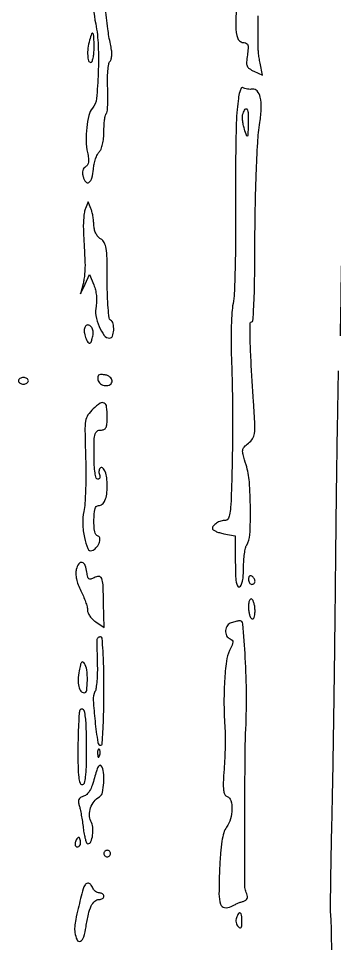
# Model space of a CAD drawing. Extents: x 0 to 5034, y 0 to 2560.
# Drawn here: x 4571 to 4667.2, y 450.6 to 732.4 of the extents above; entities that cross this region are included whole.
import ezdxf

# ---------------------------------------------------------------- set-up
doc = ezdxf.new("R2010")
doc.units = 0

msp = doc.modelspace()

# ---------------------------------------------------------------- linework, layer by layer
for points in [[(4637.580554, 751.804736, 0.001423), (4637.151246, 730.015935, 0.089959), (4637.768969, 726.25, 0.097262), (4638.05277, 725.772148, 0.068753), (4638.529997, 725.367188, 0.066187), (4639.120163, 725.093525, 0.075646), (4639.734797, 725, -0.149551), (4640.434955, 724.785791, -0.185905), (4640.821814, 724.231548, -0.083844), (4640.901091, 723.168946, -0.016205), (4640.659505, 721.25, 0.02158), (4640.411291, 719.091493, 0.113943), (4640.594671, 717.92225, 0.145518), (4641.2488, 717.099108, 0.043075), (4642.656856, 716.285019), (4645.250319, 715.070038), (4644.52763, 718.785019, -0.011286), (4644.259009, 720.35401, -0.010034), (4644.049446, 721.996224, -0.010124), (4643.920509, 723.481224, -0.030294), (4643.914609, 724.5, 0.011894), (4643.954702, 725.793218, 0.000994), (4643.972189, 729.14375, 0.001324), (4643.974524, 733.141188, 0.001022)], [(4593.270006, 740.071815, 0.028621), (4594.492436, 730.728198, -0.036856), (4595.25201, 724.072833, -0.01958), (4595.258686, 715.772476, -0.014489), (4594.731133, 707.948638, -0.149957), (4593.505271, 705, 0.113104), (4592.415595, 702.835808, 0.032426), (4591.75274, 699.116458, 0.033045), (4591.567107, 695.036889, 0.05035), (4591.995484, 691.520024, -0.02177), (4592.306654, 689.793263, -0.066469), (4592.309048, 688.605028, -0.105608), (4592.01775, 687.784576, -0.127939), (4591.430246, 687.220902, 0.113575), (4590.908506, 686.747953, 0.0902), (4590.591766, 686.05424, 0.075575), (4590.506336, 685.18117, 0.050657), (4590.661031, 684.188219, 0.100238), (4591.454168, 682.569454, 0.405399), (4592.439452, 682.425482, 0.174729), (4593.360186, 683.772408, 0.04259), (4593.81872, 686.467449, -0.030486), (4594.046167, 688.032137, -0.029204), (4594.464255, 689.580712, -0.0305), (4594.996057, 690.900407, -0.085545), (4595.56872, 691.711578, 0.104426), (4596.145962, 692.597847, 0.035536), (4596.599716, 694.074329, 0.031929), (4596.900126, 695.897778, 0.024866), (4597, 697.904762, -0.014211), (4597.053361, 699.781823, -0.018855), (4597.214633, 701.48249, -0.016414), (4597.444654, 702.863239, -0.14794), (4597.730665, 703.397332, 0.174476), (4598.005868, 703.982016, 0.010368), (4598.152066, 705.961773, 0.014603), (4598.209486, 708.376622, 0.010184), (4598.139181, 711.101303, -0.014393), (4598.091118, 713.866199, -0.018748), (4598.214831, 716.39446, -0.016721), (4598.463483, 718.459686, -0.135689), (4598.850952, 719.320408, 0.116476), (4599.23968, 720.103395, 0.049997), (4599.390742, 721.26791, 0.039709), (4599.316002, 722.752943, 0.022298), (4599.002631, 724.533103, -0.023816), (4598.190713, 729.22874, -0.008566), (4597.469805, 735.974709, -0.007948)], [(4670.138291, 715.495084, -0.000349), (4669.553673, 675.915455, -0.000272), (4668.909009, 635.654627, -0.019413)], [(4668.315774, 625.067243, 0.000593), (4668.018955, 609.10625, 0.001148), (4667.734437, 590.280619, 0.000796), (4667.495566, 569, -0.000616), (4667.248146, 546.227483, -0.000571), (4666.938922, 522.871875, -0.000569), (4666.616346, 502.088771, -0.001919), (4666.337789, 488.5, 0.001123), (4666.112909, 478.321084, 0.001587), (4665.961791, 469.25625, 0.000903), (4665.872338, 461.603122, 0.022552), (4665.94643, 459.5, -0.017513), (4666.196934, 453.97261, -0.00353), (4666.228492, 444.132365, -0.001505)], [(4666.106789, 426.400025, -0.000126), (4665.642037, 380.5, -0.001168)]]:
    msp.add_lwpolyline(points, format="xyb")
for points in [[(4592.630286, 725.75, 0.032195), (4592.138036, 723.289685, 0.046989), (4592.051482, 721.082307, 0.060988), (4592.335383, 719.490936, 0.32929), (4593, 719, 0.31052), (4593.388512, 719.267028, 0.036969), (4593.70625, 720.321875, 0.033738), (4593.927717, 721.775243, 0.020945), (4594, 723.5, 0.007067), (4593.95358, 726.784006, 0.130373), (4593.660923, 727.773549, 0.629211), (4593.254725, 727.733088, 0.021612)], [(4637.547546, 704.664103, 0.016446), (4637.292641, 700.459076, 0.002963), (4637.122267, 692.619609, 0.003193), (4637.035734, 683.432057, 0.002884), (4637.061735, 673.926953, -0.003925), (4637.067828, 664.590354, -0.004886), (4636.920564, 655.912917, -0.004003), (4636.667703, 648.638653, -0.036728), (4636.301412, 645.5, 0.031886), (4635.960204, 642.803118, 0.008342), (4635.762085, 638.44375, 0.008441), (4635.703035, 633.460941, 0.008549), (4635.812834, 628.5, -0.005554), (4636.077301, 619.096942, -0.004505), (4636.158008, 609.009348, -0.004303), (4636.056167, 598.418393, -0.003924), (4635.771455, 587.5, -0.007553), (4635.570065, 583.395272, -0.038292), (4635.249076, 581.12856, -0.083823), (4634.753287, 579.903215, -0.255727), (4634, 579.473569, 0.069969), (4632.602695, 579.251901, 0.064908), (4631.2816, 578.65133, 0.073547), (4630.320462, 577.836606, 0.182184), (4630, 576.986296, 0.256041), (4630.212257, 576.598971, 0.0377), (4631.028125, 576.160852, 0.03478), (4632.159109, 575.750688, 0.023237), (4633.5, 575.434022), (4637, 574.777418), (4637, 566.805376, 0.007426), (4637.057506, 562.933527, 0.033612), (4637.275927, 560.68652, 0.074193), (4637.658562, 559.501053, 0.375526), (4638.25, 559.256554, 0.214588), (4638.785111, 559.754287, 0.046294), (4639.175874, 560.989958, 0.035786), (4639.430784, 562.770202, 0.016919), (4639.516295, 565.089887, -0.015394), (4639.589927, 567.267678, -0.017688), (4639.797519, 569.337598, -0.017012), (4640.093147, 571.066554, -0.090292), (4640.450772, 571.952999, 0.130371), (4641.44597, 575.122082, 0.013024), (4641.597861, 583.135008, 0.016847), (4641.267639, 591.227121, 0.057434), (4640.277364, 596.397999, -0.009037), (4639.355536, 599.53411, -0.09414), (4639.248587, 600.866653, -0.163637), (4639.693444, 601.831446, -0.042052), (4640.989935, 602.992408, 0.088333), (4642.25294, 604.352675, 0.11289), (4642.833376, 605.956204, 0.042922), (4642.932896, 608.668043, 0.003697), (4642.541111, 615.59441, -0.001651), (4641.771428, 628.28041, -0.00918), (4641.505789, 635.099212, -0.0081), (4641.486722, 639.454403, -0.410755), (4642.038807, 640, 0.396743), (4642.376219, 640.317746, 0.002256), (4642.640094, 645.067188, 0.007515), (4642.840424, 650.635625, 0.004514), (4642.919157, 657.25, -0.00278), (4643.049259, 672.674345, -0.005395), (4643.354634, 684.993031, -0.006384), (4643.816052, 694.530244, -0.021914), (4644.465399, 700.695771, 0.027505), (4644.877462, 705.077892, 0.064359), (4644.58288, 708.350261, 0.115074), (4643.65627, 710.281003, 0.27062), (4642.216592, 710.832157, -0.043974), (4641.476172, 710.776469, -0.034237), (4640.67122, 710.842031, -0.035209), (4639.924103, 711.009183, -0.067702), (4639.366284, 711.262108, 0.415313), (4638.81547, 711.135239, 0.072167), (4638.340154, 710.050707, 0.034544), (4637.921413, 707.984024, 0.009353)], [(4640.897912, 700.25, -0.00138), (4640.817651, 696.940692, -0.151246), (4640.676552, 696.524995, -0.608712), (4640.475525, 696.555428, -0.003996), (4639.769364, 698.693818, -0.027867), (4639.420502, 700.030793, -0.027354), (4639.219844, 701.406581, -0.028439), (4639.179154, 702.629107, -0.085914), (4639.340067, 703.443818, -0.062918), (4640.043006, 704.75512, -0.569256), (4640.563413, 704.712368, -0.107173), (4640.889674, 703.380783, -0.012061)], [(4591.360178, 674.5, 0.064083), (4591.046535, 673.39169, 0.016611), (4590.834064, 671.545313, 0.016618), (4590.731072, 669.406631, 0.016255), (4590.769076, 667.25, -0.000012), (4590.883621, 664.965734, -0.000009), (4591.010135, 662.440625, -0.000009), (4591.129497, 660.056517, -0.000021), (4591.219833, 658.25, -0.019663), (4591.237375, 656.595303, -0.013485), (4591.132852, 654.720312, -0.013613), (4590.933927, 652.917251, -0.026706), (4590.660619, 651.5), (4589.914039, 648.5), (4591.256741, 651.440622), (4592.599443, 654.381243), (4593.923523, 651.184631, -0.040632), (4594.408781, 649.677434, -0.031425), (4594.696416, 647.975591, -0.031657), (4594.76697, 646.268584, -0.043881), (4594.599388, 644.746938, 0.094053), (4594.57089, 641.851445, 0.055784), (4595.558496, 638.531789, 0.058142), (4597.095786, 635.826626, 0.238862), (4598.727404, 635, 0.313255), (4599.599603, 635.605898, 0.076897), (4599.971556, 637.412819, 0.06981), (4599.792737, 639.397165, 0.199577), (4599, 640.5, -0.22954), (4598.588127, 641.148332, -0.007975), (4598.285382, 644.204294, -0.013035), (4598.069725, 648.002024, -0.007664), (4598, 652.550543, 0.004193), (4597.94337, 659.302581, 0.034926), (4597.678952, 662.348359, 0.086191), (4597.089942, 664.077111, 0.128758), (4596, 665.232073, -0.077547), (4595.163745, 665.955277, -0.062699), (4594.514772, 666.950708, -0.058013), (4594.093597, 668.154296, -0.049382), (4593.929715, 669.490547, 0.021778), (4593.842707, 670.789191, 0.016476), (4593.638502, 672.203473, 0.016743), (4593.357931, 673.520943, 0.036718), (4593.03705, 674.5), (4592.214671, 676.5)], [(4591.015313, 637.25, 0.040589), (4591.084791, 636.479097, 0.026516), (4591.283266, 635.608062, 0.026663), (4591.569322, 634.773925, 0.045255), (4591.905989, 634.117872, 0.051661), (4592.377627, 633.519873, 0.321961), (4592.740001, 633.455131, 0.185613), (4593.072323, 633.806474, 0.020804), (4593.455224, 634.858924, 0.062716), (4593.745658, 636.436492, 0.102192), (4593.547162, 637.778148, 0.138846), (4592.905134, 638.665234, 0.168668), (4591.940983, 639, 0.180636), (4591.583053, 638.866328, 0.092618), (4591.280912, 638.485937, 0.07216), (4591.078998, 637.919591, 0.051834)], [(4571, 622, 0.148195), (4571.115568, 621.618646, 0.098894), (4571.440625, 621.29375, 0.082425), (4571.926543, 621.074694, 0.064853), (4572.5, 621, 0.064853), (4573.073457, 621.074694, 0.082425), (4573.559375, 621.29375, 0.098894), (4573.884432, 621.618646, 0.148195), (4574, 622, 0.148195), (4573.884432, 622.381354, 0.098894), (4573.559375, 622.70625, 0.082425), (4573.073457, 622.925306, 0.064853), (4572.5, 623, 0.064853), (4571.926543, 622.925306, 0.082425), (4571.440625, 622.70625, 0.098894), (4571.115568, 622.381354, 0.148195)], [(4595.174731, 622.331209, 0.189641), (4595.95889, 621.094473, 0.139509), (4597.496332, 620.526887, 0.167848), (4598.910371, 620.897258, 0.250562), (4599.5, 622, 0.144541), (4599.323446, 622.597979, 0.083285), (4598.812929, 623.156668, 0.071069), (4598.055384, 623.592763, 0.060014), (4597.161036, 623.831209, 0.034027), (4596.002823, 623.915492, 0.164309), (4595.385148, 623.71005, 0.218357), (4595.118857, 623.215614, 0.063665)], [(4593.707684, 613.429768, 0.061088), (4592.150349, 611.584968, 0.106556), (4591.435708, 609.724644, 0.042871), (4591.230954, 606.751822, 0.003293), (4591.419498, 598.733278, -0.007659), (4591.493396, 593.733082, -0.008097), (4591.411257, 588.824948, -0.007797), (4591.206177, 584.60163, -0.036101), (4590.874288, 582.18144, 0.060628), (4590.546688, 578.440333, 0.042768), (4591.049346, 574.245114, 0.044193), (4592.066567, 570.874052, 0.396851), (4593.345172, 570.281724, 0.128878), (4594.583788, 571.089854, 0.082761), (4595.516746, 572.541512, 0.106048), (4595.79425, 573.948271, 0.310797), (4595.25, 574.711903, -0.276451), (4594.188349, 576.018216, -0.039623), (4593.959296, 579.603053, -0.040738), (4594.297421, 583.084164, -0.362916), (4595.393011, 584, 0.182544), (4596.49309, 584.415471, 0.110112), (4597.323697, 585.556516, 0.071141), (4597.838213, 587.431306, 0.031461), (4598, 590, 0.030725), (4597.84986, 592.441004, 0.05956), (4597.38242, 594.336024, 0.108194), (4596.70687, 595.375349, 0.346007), (4595.938889, 595.462231, 0.140461), (4595.65573, 595.150951, 0.079038), (4595.502962, 594.659327, 0.068289), (4595.498726, 594.06851, 0.059372), (4595.650663, 593.467975, -0.066643), (4595.784115, 592.906415, -0.114223), (4595.723326, 592.431218, -0.15229), (4595.482083, 592.118415, -0.154099), (4595.106989, 592, -0.336819), (4594.620625, 592.369558, -0.03119), (4594.2869, 593.943784, -0.026265), (4594.066903, 596.276688, -0.010377), (4594, 599.5, -0.005909), (4594.052806, 603.968394, -0.059311), (4594.316667, 605.8125, -0.180365), (4594.925391, 606.669697, -0.150217), (4596, 607, 0.094082), (4597.019641, 607.193573, 0.183507), (4597.623128, 607.742623, 0.09985), (4597.924418, 608.828814, 0.017886), (4598, 610.940983, 0.026726), (4597.83152, 614.09075, 0.239019), (4597.099467, 615.217637, 0.290009), (4595.878858, 615.169911, 0.03603)], [(4588.599868, 564.541883, 0.06949), (4588.455183, 563.196732, 0.044423), (4588.644315, 561.633406, 0.038578), (4589.154858, 559.899152, 0.027088), (4589.980529, 558.038167, -0.017596), (4590.753533, 556.381423, -0.017681), (4591.40678, 554.677065, -0.017801), (4591.869631, 553.154152, -0.064955), (4592, 552.154848, 0.105035), (4592.18214, 551.297369, 0.049292), (4592.745357, 550.307062, 0.045825), (4593.566694, 549.346061, 0.04803), (4594.537384, 548.567462), (4597.074768, 546.904904), (4596.912144, 554.202452, 0.005579), (4596.724047, 559.825475, 0.078174), (4596.322054, 561.802199, 0.317172), (4595.473695, 562.382429, 0.119817), (4594.005701, 562.003051, -0.04471), (4592.985428, 561.569235, -0.245875), (4592.414944, 561.666873, -0.178924), (4592.054998, 562.234664, -0.023271), (4591.816389, 563.673228, 0.060698), (4591.304834, 565.771954, 0.241195), (4590.35289, 566.636144, 0.325581), (4589.343553, 566.249591, 0.082595)], [(4641, 561.559017, 0.062283), (4641.074545, 560.962904, 0.080552), (4641.29375, 560.457961, 0.097988), (4641.618621, 560.120018, 0.153634), (4642, 560, 0.092995), (4642.381732, 560.071618, 0.096318), (4642.70625, 560.276414, 0.099231), (4642.923444, 560.581949, 0.105429), (4643, 560.940983, 0.089642), (4642.926698, 561.346558, 0.053229), (4642.70625, 561.7871, 0.051032), (4642.382515, 562.193797, 0.06081), (4642, 562.5, 0.139169), (4641.620352, 562.607943, 0.191142), (4641.29375, 562.478525, 0.138808), (4641.073267, 562.110654, 0.066118)], [(4641, 553.118034, 0.030793), (4641.073587, 551.924298, 0.036649), (4641.29375, 550.817737, 0.039751), (4641.614292, 549.937205, 0.148232), (4642, 549.5, 0.292787), (4642.391027, 549.506288, 0.147963), (4642.718169, 549.901638, 0.070785), (4642.933431, 550.723577, 0.02871), (4643, 551.881966, 0.030793), (4642.926413, 553.075702, 0.036649), (4642.70625, 554.182263, 0.039751), (4642.385708, 555.062795, 0.148232), (4642, 555.5, 0.292787), (4641.608973, 555.493712, 0.147963), (4641.281831, 555.098362, 0.070785), (4641.066569, 554.276423, 0.02871)], [(4635.75, 548.310674, 0.182887), (4634.576461, 547.477496, 0.130376), (4634.04541, 545.938868, 0.132435), (4634.350045, 544.357295, 0.189927), (4635.390873, 543.403502, -0.110727), (4636.028126, 542.979624, -0.20282), (4636.245944, 542.406286, -0.092706), (4636.042218, 541.503832, -0.013959), (4635.257506, 539.814363, 0.08452), (4634.281536, 536.592103, 0.016524), (4633.720153, 530.534826, 0.017204), (4633.541571, 523.382986, 0.015616), (4633.841994, 516, -0.017068), (4633.92735, 513.740985, -0.006208), (4633.899209, 510.536251, -0.006147), (4633.781674, 507.028001, -0.007297), (4633.581648, 503.719152, 0.007106), (4633.329225, 499.56986, 0.038978), (4633.399569, 497.328118, 0.084301), (4633.767083, 496.037866, 0.191982), (4634.498601, 495.362163, -0.23669), (4635.632362, 494.119395, -0.073678), (4635.96348, 491.539448, -0.065023), (4635.513966, 488.551226, -0.083151), (4634.317359, 486.042706, 0.081216), (4633.496707, 484.339202, 0.031524), (4632.913904, 481.779089, 0.022111), (4632.490572, 478.164666, 0.0078), (4632.194469, 472.955167, 0.008746), (4632.022496, 465.696167, 0.078623), (4632.498862, 462.559714, 0.28938), (4633.716568, 461.534524, 0.158534), (4635.709323, 461.893125, -0.014303), (4636.529338, 462.303384, -0.008737), (4637.518529, 462.74254, -0.008755), (4638.514541, 463.143635, -0.015349), (4639.353754, 463.435431, 0.062525), (4640.155104, 463.801801, 0.141952), (4640.597753, 464.291406, 0.145629), (4640.703772, 464.932756, 0.067107), (4640.484645, 465.758429, -0.021894), (4640.214765, 466.498585, -0.01999), (4640.001368, 467.282164, -0.020452), (4639.86751, 467.997383, -0.05922), (4639.854531, 468.5, 0.022161), (4639.891595, 469.268808, 0.000197), (4639.911723, 475.08125, 0.000681), (4639.923124, 481.762098, 0.00044), (4639.91898, 489.5, -0.001122), (4639.925628, 497.524011, -0.001336), (4639.969105, 505.09375, -0.001154), (4640.037564, 511.477906, -0.008667), (4640.12936, 514.5, 0.012891), (4640.384221, 526.125042, 0.013264), (4640.0343, 537.637492, 0.005595), (4639.328539, 547.985007, 0.441437), (4638.170406, 548.883999, 0.01249), (4637.802978, 548.810927, 0.002823), (4637.182869, 548.667734, 0.002923), (4636.469155, 548.494262, 0.002833)], [(4594.889082, 543.25, 0.038125), (4594.851666, 542.721008, 0.001484), (4594.868422, 540.765076, 0.002634), (4594.907348, 538.448447, 0.001855), (4594.974506, 535.843875, -0.012922), (4594.984295, 533.160366, -0.014838), (4594.851443, 530.601348, -0.014024), (4594.614798, 528.450598, -0.078284), (4594.279852, 527.343875, 0.127633), (4593.755046, 524.703991, 0.013236), (4594.291616, 518.34065, 0.008543), (4595.126486, 511.837367, 0.372422), (4596.094779, 511, 0.394739), (4596.464367, 511.345638, 0.003034), (4596.736285, 515.806898, 0.008657), (4596.935635, 521.121295, 0.005045), (4597, 527.5, 0.004479), (4596.937676, 534.456709, 0.010654), (4596.734848, 539.625, 0.005593), (4596.45032, 543.585547, 0.390135), (4596, 544, 0.071702), (4595.609515, 543.943714, 0.07703), (4595.261168, 543.779688, 0.08539), (4595.007309, 543.53637, 0.122966)], [(4589.469356, 533.688344, 0.033278), (4589.145569, 530.978315, 0.06833), (4589.32473, 528.85216, 0.109035), (4589.958569, 527.497823, 0.233051), (4590.968615, 527, 0.377688), (4591.751019, 527.689341, 0.028914), (4591.959341, 530.726506, 0.033676), (4591.777038, 533.940812, 0.110502), (4591.063921, 535.930814, 0.144254), (4590.606237, 536.332282, 0.361125), (4590.206596, 536.226151, 0.095013), (4589.846656, 535.438543, 0.013441)], [(4589.691721, 521.639022, 0.074336), (4589.458859, 520.587866, 0.004825), (4589.271016, 517.458817, 0.006943), (4589.134394, 513.709614, 0.005117), (4589.083275, 509.555177, 0.005464), (4589.1302, 504.257737, 0.025869), (4589.347017, 501.231018, 0.046209), (4589.729747, 499.483368, 0.326638), (4590.390717, 499, 0.329644), (4591.055023, 499.491363, 0.044011), (4591.439561, 501.30327, 0.025038), (4591.662306, 504.431031, 0.005258), (4591.72, 509.917508, 0.008267), (4591.605436, 516.846433, 0.034583), (4591.180243, 520.992184, 0.235755), (4590.481755, 521.941384, 0.445893)], [(4595.078947, 508.416667, 0.018894), (4595.137993, 507.670344, 0.168741), (4595.279315, 507.37858, 0.470617), (4595.461564, 507.395823, 0.054073), (4595.683114, 507.8125, 0.051402), (4595.839148, 508.359369, 0.05415), (4595.876576, 508.916927, 0.060344), (4595.797407, 509.402231, 0.126455), (4595.604167, 509.729167, 0.296942), (4595.385309, 509.77538, 0.208169), (4595.200665, 509.592839, 0.077125), (4595.089945, 509.112848, 0.028489)], [(4594.107822, 501.043638, -0.02182), (4593.419297, 498.773887, -0.048021), (4592.657474, 497.130701, -0.06599), (4591.801767, 496.032413, -0.117991), (4590.826784, 495.445024, 0.058832), (4589.897179, 495.024456, 0.145939), (4589.399133, 494.477442, 0.137827), (4589.266202, 493.724794, 0.050196), (4589.482698, 492.653596, -0.024154), (4589.775714, 491.512854, -0.007102), (4590.115212, 489.737306, -0.007113), (4590.44074, 487.726512, -0.007587), (4590.701349, 485.75, 0.016655), (4590.975063, 483.929453, 0.026358), (4591.342762, 482.395312, 0.024277), (4591.745313, 481.244475, 0.305441), (4592.108177, 481, 0.305272), (4593.035028, 481.624037, 0.062619), (4593.570396, 483.631868, 0.057483), (4593.619679, 486.016556, 0.099633), (4593.049847, 487.906859, -0.121642), (4592.576796, 489.764888, -0.086445), (4592.931887, 491.894048, -0.082203), (4594.018111, 493.874108, -0.093149), (4595.645985, 495.29969, 0.211651), (4596.55702, 496.575364, 0.036813), (4596.948245, 499.581222, 0.039346), (4596.876476, 502.72598, 0.116584), (4596.174304, 504.752211, 0.392366), (4595.744721, 504.865234, 0.143952), (4595.255011, 504.384175, 0.04981), (4594.700697, 503.104714, 0.014601)], [(4588.582949, 482.134215, 0.052326), (4588.327923, 481.604943, 0.061761), (4588.20609, 481.06291, 0.07231), (4588.228156, 480.59012, 0.149701), (4588.399864, 480.266802, 0.208213), (4589.031223, 480.018401, 0.228122), (4589.610436, 480.323111, 0.143258), (4589.913564, 481.144952, 0.097944), (4589.787251, 482.138246, 0.033951), (4589.536207, 482.749629, 0.286646), (4589.294341, 482.899578, 0.233206), (4589.012891, 482.759582, 0.024362)], [(4597, 478, 0.099038), (4597.076342, 477.618362, 0.097945), (4597.29375, 477.29375, 0.097945), (4597.618362, 477.076342, 0.099038), (4598, 477, 0.099038), (4598.381638, 477.076342, 0.097945), (4598.70625, 477.29375, 0.097945), (4598.923658, 477.618362, 0.099038), (4599, 478, 0.099038), (4598.923658, 478.381638, 0.097945), (4598.70625, 478.70625, 0.097945), (4598.381638, 478.923658, 0.099038), (4598, 479, 0.099038), (4597.618362, 478.923658, 0.097945), (4597.29375, 478.70625, 0.097945), (4597.076342, 478.381638, 0.099038)], [(4590.67431, 467.25, 0.002855), (4589.138221, 461.273608, 0.014693), (4588.403793, 457.934279, 0.026716), (4588.104882, 455.711643, 0.0564), (4588.161189, 453.975302, 0.066791), (4588.814323, 451.690904, 0.430619), (4589.82359, 451.327414, 0.206696), (4590.877083, 452.589402, 0.03597), (4591.557561, 455.690086, -0.019048), (4592.26261, 459.516447, -0.056591), (4593.13414, 462.033184, -0.096102), (4594.211105, 463.485575, -0.187433), (4595.535184, 464, 0.066486), (4596.095134, 464.074788, 0.083557), (4596.56971, 464.29375, 0.099365), (4596.887108, 464.618655, 0.14491), (4597, 465, 0.138107), (4596.892621, 465.381338, 0.100138), (4596.590803, 465.70625, 0.085896), (4596.139376, 465.925009, 0.070083), (4595.606989, 466, -0.096313), (4595.031441, 466.111903, -0.06686), (4594.454091, 466.440625, -0.064359), (4593.962529, 466.926569, -0.074185), (4593.638374, 467.5, 0.095878), (4592.950621, 468.602908, 0.230505), (4592.075637, 468.941227, 0.221114), (4591.241052, 468.464072, 0.089969)], [(4637.335833, 458.432783, 0.078522), (4637.190333, 457.749087, 0.061901), (4637.24385, 456.99318, 0.06262), (4637.478836, 456.282667, 0.085436), (4637.867217, 455.732783, 0.085285), (4638.399692, 455.356457, 0.362202), (4638.75, 455.445878, 0.139509), (4638.9538, 456.006563, 0.017854), (4639, 457.3, 0.023065), (4638.911863, 459.209636, 0.223857), (4638.511203, 459.889246, 0.433661), (4637.980291, 459.770123, 0.04135)]]:
    msp.add_lwpolyline(points, format="xyb", close=True)

doc.saveas('drawing.dxf')
